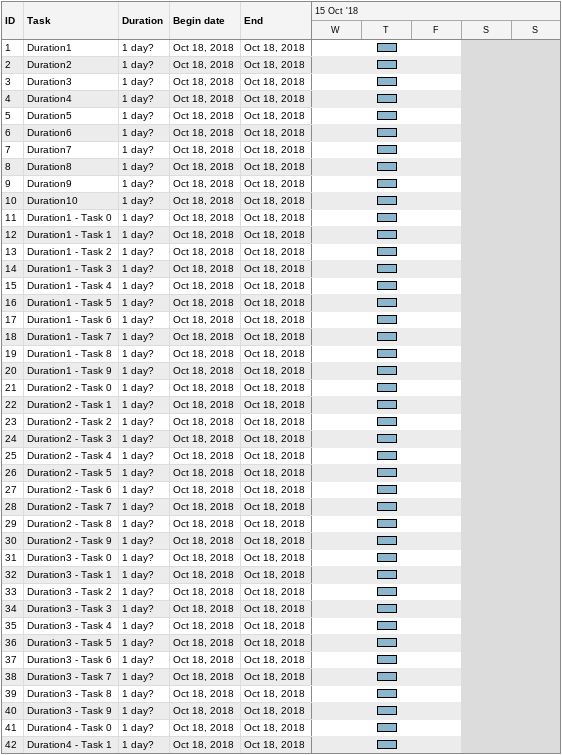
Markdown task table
| ID | Task | Duration | Start | Finish |
|---|---|---|---|---|
| 1 | Duration1 | 1d? | 2018-10-18 | 2018-10-18 |
| 2 | Duration2 | 1d? | 2018-10-18 | 2018-10-18 |
| 3 | Duration3 | 1d? | 2018-10-18 | 2018-10-18 |
| 4 | Duration4 | 1d? | 2018-10-18 | 2018-10-18 |
| 5 | Duration5 | 1d? | 2018-10-18 | 2018-10-18 |
| 6 | Duration6 | 1d? | 2018-10-18 | 2018-10-18 |
| 7 | Duration7 | 1d? | 2018-10-18 | 2018-10-18 |
| 8 | Duration8 | 1d? | 2018-10-18 | 2018-10-18 |
| 9 | Duration9 | 1d? | 2018-10-18 | 2018-10-18 |
| 10 | Duration10 | 1d? | 2018-10-18 | 2018-10-18 |
| 11 | Duration1 - Task 0 | 1d? | 2018-10-18 | 2018-10-18 |
| 12 | Duration1 - Task 1 | 1d? | 2018-10-18 | 2018-10-18 |
| 13 | Duration1 - Task 2 | 1d? | 2018-10-18 | 2018-10-18 |
| 14 | Duration1 - Task 3 | 1d? | 2018-10-18 | 2018-10-18 |
| 15 | Duration1 - Task 4 | 1d? | 2018-10-18 | 2018-10-18 |
| 16 | Duration1 - Task 5 | 1d? | 2018-10-18 | 2018-10-18 |
| 17 | Duration1 - Task 6 | 1d? | 2018-10-18 | 2018-10-18 |
| 18 | Duration1 - Task 7 | 1d? | 2018-10-18 | 2018-10-18 |
| 19 | Duration1 - Task 8 | 1d? | 2018-10-18 | 2018-10-18 |
| 20 | Duration1 - Task 9 | 1d? | 2018-10-18 | 2018-10-18 |
| 21 | Duration2 - Task 0 | 1d? | 2018-10-18 | 2018-10-18 |
| 22 | Duration2 - Task 1 | 1d? | 2018-10-18 | 2018-10-18 |
| 23 | Duration2 - Task 2 | 1d? | 2018-10-18 | 2018-10-18 |
| 24 | Duration2 - Task 3 | 1d? | 2018-10-18 | 2018-10-18 |
| 25 | Duration2 - Task 4 | 1d? | 2018-10-18 | 2018-10-18 |
| 26 | Duration2 - Task 5 | 1d? | 2018-10-18 | 2018-10-18 |
| 27 | Duration2 - Task 6 | 1d? | 2018-10-18 | 2018-10-18 |
| 28 | Duration2 - Task 7 | 1d? | 2018-10-18 | 2018-10-18 |
| 29 | Duration2 - Task 8 | 1d? | 2018-10-18 | 2018-10-18 |
| 30 | Duration2 - Task 9 | 1d? | 2018-10-18 | 2018-10-18 |
| 31 | Duration3 - Task 0 | 1d? | 2018-10-18 | 2018-10-18 |
| 32 | Duration3 - Task 1 | 1d? | 2018-10-18 | 2018-10-18 |
| 33 | Duration3 - Task 2 | 1d? | 2018-10-18 | 2018-10-18 |
| 34 | Duration3 - Task 3 | 1d? | 2018-10-18 | 2018-10-18 |
| 35 | Duration3 - Task 4 | 1d? | 2018-10-18 | 2018-10-18 |
| 36 | Duration3 - Task 5 | 1d? | 2018-10-18 | 2018-10-18 |
| 37 | Duration3 - Task 6 | 1d? | 2018-10-18 | 2018-10-18 |
| 38 | Duration3 - Task 7 | 1d? | 2018-10-18 | 2018-10-18 |
| 39 | Duration3 - Task 8 | 1d? | 2018-10-18 | 2018-10-18 |
| 40 | Duration3 - Task 9 | 1d? | 2018-10-18 | 2018-10-18 |
| 41 | Duration4 - Task 0 | 1d? | 2018-10-18 | 2018-10-18 |
| 42 | Duration4 - Task 1 | 1d? | 2018-10-18 | 2018-10-18 |
